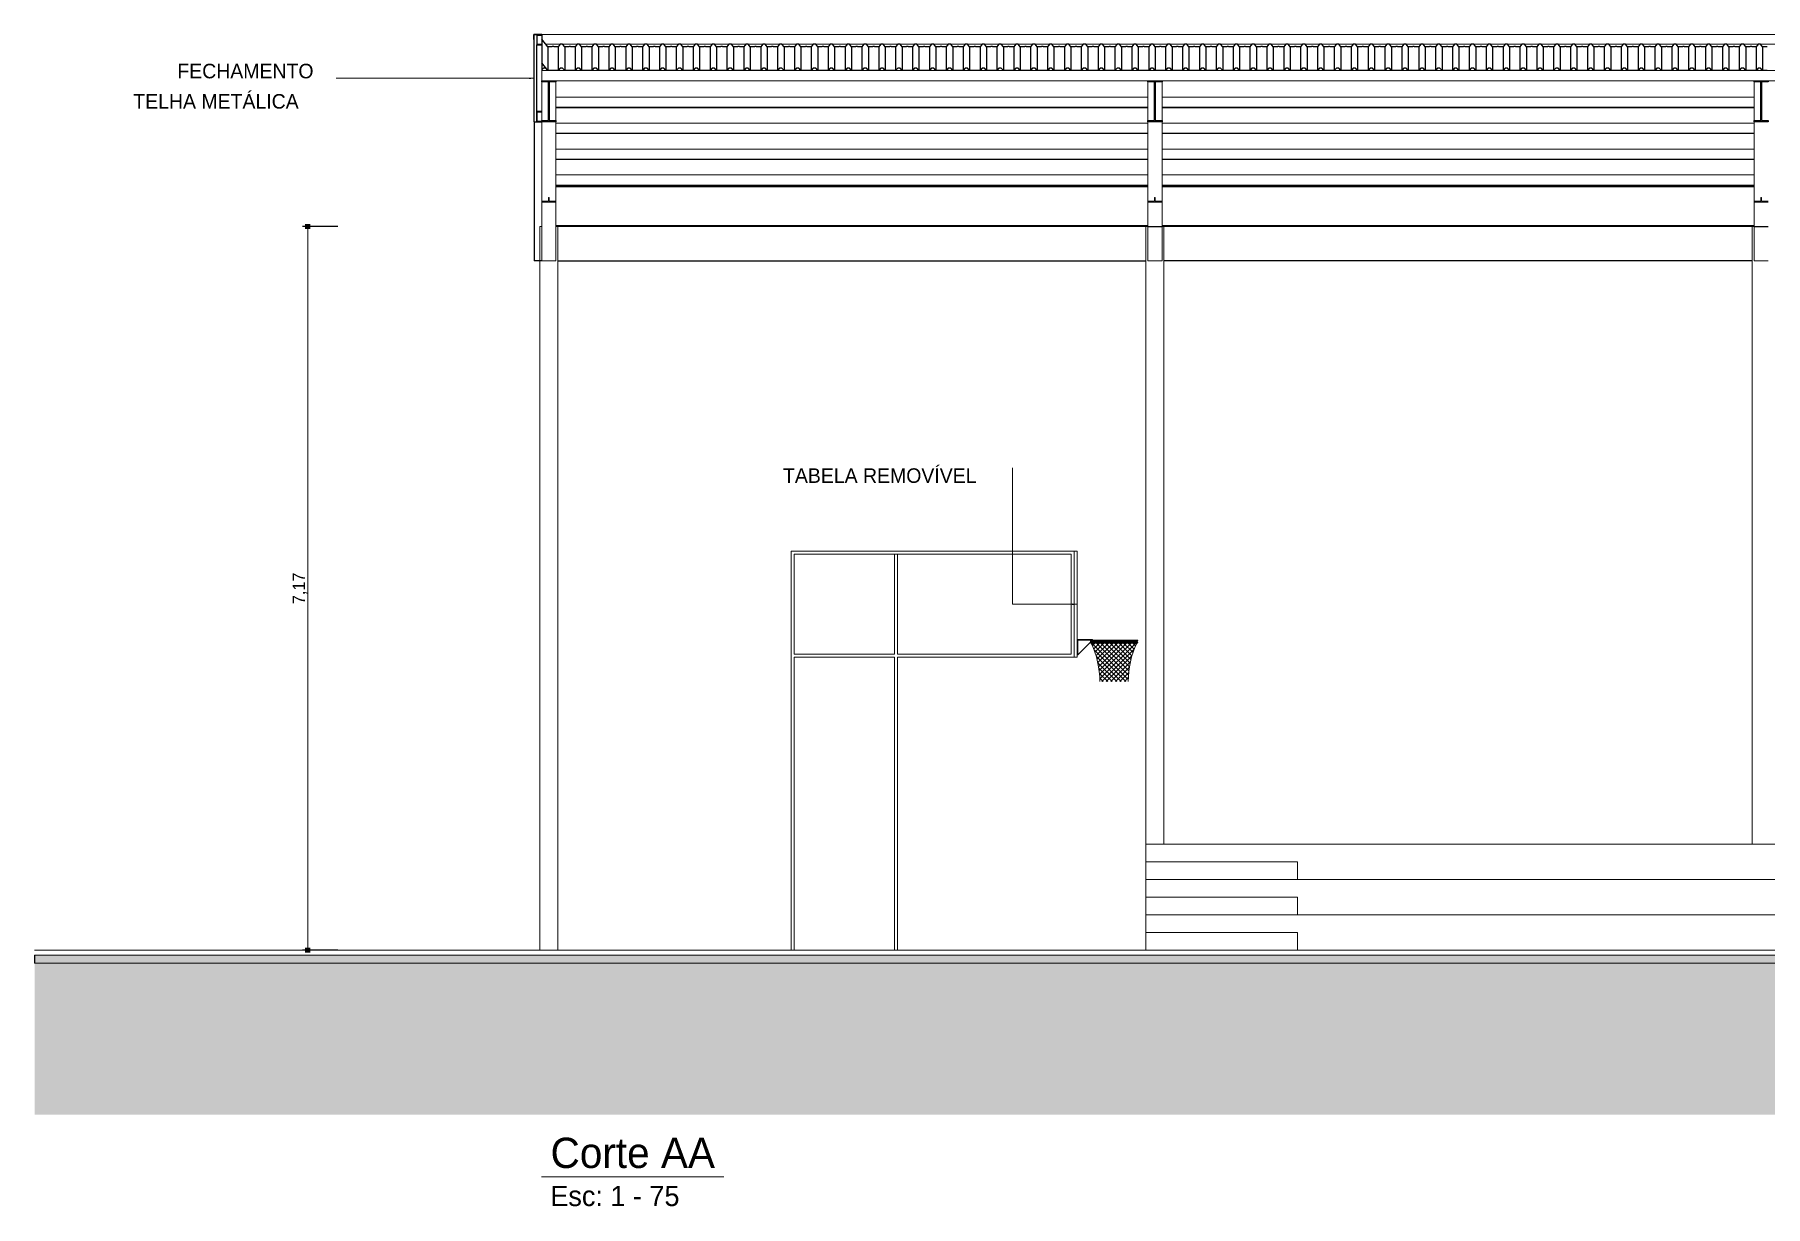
# Model space of a CAD drawing. Header units: millimetres. Extents: x 3006 to 6000, y 1661 to 3774.
# Drawn here: x 3897.6 to 3914.73, y 1768.92 to 1780.53 of the extents above; entities that cross this region are included whole.
import ezdxf

# ---------------------------------------------------------------- set-up
doc = ezdxf.new("R2010")
doc.units = ezdxf.units.MM
doc.header["$LTSCALE"] = 10
doc.linetypes.add('TT3', pattern=[0.25, 0.125, -0.125])
for name, color, linetype, lineweight in [('.10', 200, 'Continuous', 9), ('.10 ultra fina', 240, 'Continuous', 5), ('.15', 150, 'Continuous', 15), ('.25', 70, 'Continuous', 25), ('COTAS', 230, 'Continuous', 15), ('MARCAÇÕES', 230, 'Continuous', 15)]:
    doc.layers.add(name, color=color, linetype=linetype, lineweight=lineweight)
for name, color, linetype in [('.20 hachura', 185, 'Continuous'), ('ARQ-COB-VIS', 213, 'Continuous'), ('ARQ-HTC-CON', 251, 'Continuous'), ('ARQ-PRJ', 8, 'TT3'), ('ARQ-STR-MET-PRJ', 8, 'TT3'), ('Escrita', 34, 'Continuous')]:
    doc.layers.add(name, color=color, linetype=linetype)
doc.layers.add('Verde', color=7, linetype='Continuous', true_color=0x136734)
doc.styles.add('Texto Wilian', font='himalaya.ttf')
doc.dimstyles.new('Cota 1-75 Exter WMJ', dxfattribs={"dimtxt": 0.12, "dimasz": 0.05, "dimexe": 0.05, "dimexo": 0.1, "dimgap": 0.002, "dimtad": 1, "dimzin": 1, "dimtxsty": 'Texto Wilian', "dimblk": 'BOXFILLED', "dimcen": 2.5, "dimclrd": 230, "dimclre": 230, "dimclrt": 104, "dimazin": 0, "dimtfac": 1, "dimtix": 1, "dimtmove": 0, "dimatfit": 3, "dimfxl": 0.3, "dimfxlon": 1, "dimlwd": 20, "dimarcsym": 1})

# ---------------------------------------------------------------- blocks, each defined once
blk = doc.blocks.new('_BoxFilled')
at = {"color": 0, "linetype": 'ByBlock', "lineweight": -2}
blk.add_line((-0.5, 0), (-1, 0), dxfattribs=at)
at = {"color": 0, "linetype": 'ByBlock'}
blk.add_solid([(-0.5, 0.5), (0.5, 0.5), (-0.5, -0.5), (0.5, -0.5)], dxfattribs=at)
blk = doc.blocks.new('*D516')
at = {"layer": 'COTAS', "color": 230, "lineweight": -2, "transparency": 16777216}
for p, q in [((3900.598, 1778.626), (3900.248, 1778.626)), ((3900.598, 1771.461), (3900.248, 1771.461))]:
    blk.add_line(p, q, dxfattribs=at)
at = {"layer": 'COTAS', "color": 230, "linetype": 'Continuous', "lineweight": 20, "transparency": 16777216}
blk.add_line((3900.298, 1778.576), (3900.298, 1771.511), dxfattribs=at)
at = {"layer": 'Defpoints', "color": 0, "transparency": 16777216}
for p in [(3902.539, 1778.626), (3900.298, 1771.461), (3900.843, 1771.461)]:
    blk.add_point(p, dxfattribs=at)
at = {"layer": 'COTAS', "color": 230, "lineweight": 20, "transparency": 16777216, "xscale": 0.05, "yscale": 0.05, "zscale": 0.05}
for p, rotation in [((3900.298, 1778.626), 90), ((3900.298, 1771.461), 270)]:
    blk.add_blockref('_BoxFilled', p, dxfattribs=dict(at, rotation=rotation))
at = {"layer": 'COTAS', "color": 104, "transparency": 16777216, "insert": (3900.222, 1775.043), "char_height": 0.12, "attachment_point": 5, "rotation": 90, "style": 'Texto Wilian'}
blk.add_mtext('7,17', dxfattribs=at)

msp = doc.modelspace()

# ---------------------------------------------------------------- hatches: boundary and pattern name
at = {"layer": '.10 ultra fina', "lineweight": 5}
h = msp.add_hatch(dxfattribs=at)
h.set_pattern_fill('ANSI37', color=240, scale=0.01, style=0)
h.set_pattern_definition([(135, (4009.956184, 1702.465674), (0.02245064, 0.02245064), []), (45, (4009.956184, 1702.465674), (0.02245064, -0.02245064), [])])
h.paths.add_polyline_path([(3908.055, 1774.502), (3908.28, 1774.502), (3908.28, 1774.121), (3908.14, 1774.121, 0.110074)])
h.paths.add_polyline_path([(3908.28, 1774.502), (3908.505, 1774.502, 0.110074), (3908.42, 1774.121), (3908.28, 1774.121)])
at = {"layer": '.20 hachura', "true_color": 0xc2a3a3}
h = msp.add_hatch(dxfattribs=at)
h.set_pattern_fill('EARTH', color=253, scale=0.1)
h.set_pattern_definition([(0, (0, -0.45), (0.635, 0.635), [0.635, -0.635]), (0, (0, -0.2119), (0.635, 0.635), [0.635, -0.635]), (0, (0, 0.02625), (0.635, 0.635), [0.635, -0.635]), (90, (0.0794, 0.1056), (-0.635, 0.635), [0.635, -0.635]), (90, (0.3175, 0.1056), (-0.635, 0.635), [0.635, -0.635]), (90, (0.5556, 0.1056), (-0.635, 0.635), [0.635, -0.635])])
h.paths.add_polyline_path([(3960.071, 1769.831), (3960.071, 1771.781), (3957.677, 1771.781), (3956.141, 1771.781), (3956.141, 1773.211), (3954.965, 1773.211), (3954.965, 1773.466), (3954.655, 1773.466), (3954.655, 1773.116), (3953.831, 1773.116), (3953.831, 1772.766), (3953, 1772.766), (3953, 1772.416), (3952.163, 1772.416), (3952.163, 1772.066), (3951.313, 1772.066), (3951.313, 1771.716), (3950.445, 1771.716), (3950.445, 1771.331), (3947.715, 1771.331), (3947.715, 1771.651), (3938.95, 1771.651), (3938.95, 1771.331), (3897.595, 1771.331), (3897.595, 1769.831)])
at = {"layer": 'ARQ-HTC-CON'}
msp.add_hatch(color=256, dxfattribs=at).paths.add_polyline_path([(3897.595, 1771.411), (3897.595, 1771.331), (3938.95, 1771.331), (3938.95, 1771.411)])

# ---------------------------------------------------------------- linework, layer by layer
at = {"layer": '.10', "color": 200, "lineweight": 9}
for p, q in [((3897.595, 1771.461), (3938.82, 1771.461)), ((3897.595, 1771.411), (3938.87, 1771.411)), ((3897.595, 1771.331), (3938.95, 1771.331))]:
    msp.add_line(p, q, dxfattribs=at)
at = {"layer": '.10 ultra fina', "color": 240, "lineweight": 5}
for p, q in [((3938.753, 1780.527), (3902.617, 1780.527)), ((3938.713, 1780.432), (3902.655, 1780.432)), ((3908.045, 1774.511), (3907.92, 1774.386)), ((3908.045, 1774.531), (3908.045, 1774.511)), ((3908.05, 1774.521), (3908.51, 1774.521)), ((3908.05, 1774.512), (3908.51, 1774.512)), ((3908.05, 1774.502), (3908.51, 1774.502)), ((3908.595, 1772.511), (3932.774, 1772.511)), ((3908.595, 1772.511), (3908.595, 1771.461)), ((3908.595, 1772.336), (3910.095, 1772.336)), ((3910.095, 1772.336), (3910.095, 1772.161)), ((3908.595, 1772.161), (3932.774, 1772.161)), ((3908.595, 1771.986), (3910.095, 1771.986)), ((3910.095, 1771.986), (3910.095, 1771.811)), ((3908.595, 1771.811), (3932.774, 1771.811)), ((3908.595, 1771.636), (3910.095, 1771.636)), ((3910.095, 1771.636), (3910.095, 1771.461))]:
    msp.add_line(p, q, dxfattribs=at)
msp.add_lwpolyline([(3908.065, 1774.531), (3908.065, 1774.536), (3907.915, 1774.536), (3907.915, 1774.386), (3907.92, 1774.386), (3907.92, 1774.531), (3908.51, 1774.531)], dxfattribs=at)
at = {"layer": '.10 ultra fina', "color": 240, "lineweight": 5, "const_width": 0.002}
for points in [[(3908.05, 1774.512), (3908.05, 1774.521)], [(3908.107, 1774.512), (3908.107, 1774.521)], [(3908.165, 1774.512), (3908.165, 1774.521)], [(3908.222, 1774.512), (3908.222, 1774.521)], [(3908.28, 1774.512), (3908.28, 1774.521)], [(3908.337, 1774.512), (3908.337, 1774.521)], [(3908.395, 1774.512), (3908.395, 1774.521)], [(3908.509, 1774.512), (3908.509, 1774.521)]]:
    msp.add_lwpolyline(points, dxfattribs=at)
at = {"layer": '.10 ultra fina', "color": 240, "lineweight": 5}
for centre, radius, start, end in [((3908.05, 1774.526), 0.00476, 90, 270), ((3908.05, 1774.507), 0.00476, 90, 270), ((3907.241, 1774.121), 0.898, 0, 25.126), ((3909.318, 1774.121), 0.898, 154.874, 180), ((3908.51, 1774.526), 0.00476, 270, 90), ((3908.51, 1774.507), 0.00476, 270, 90)]:
    msp.add_arc(centre, radius, start, end, dxfattribs=at)
at = {"layer": '.15', "color": 150, "lineweight": 15}
for p, q in [((3902.615, 1780.17), (3938.615, 1780.17)), ((3902.615, 1780.069), (3902.615, 1780.17)), ((3902.615, 1780.069), (3938.615, 1780.069)), ((3902.615, 1779.675), (3902.615, 1780.058)), ((3902.755, 1779.675), (3902.755, 1780.058)), ((3908.615, 1780.058), (3908.615, 1779.675)), ((3908.755, 1780.058), (3908.755, 1779.675)), ((3914.615, 1779.675), (3914.615, 1780.058)), ((3902.755, 1779.908), (3908.615, 1779.908)), ((3902.755, 1779.808), (3908.615, 1779.808)), ((3902.755, 1779.803), (3908.615, 1779.803)), ((3914.615, 1779.908), (3908.755, 1779.908)), ((3914.615, 1779.808), (3908.755, 1779.808)), ((3914.615, 1779.803), (3908.755, 1779.803)), ((3902.615, 1779.664), (3902.615, 1778.286)), ((3902.755, 1779.664), (3902.755, 1778.286)), ((3902.755, 1779.651), (3908.615, 1779.651)), ((3908.615, 1779.664), (3908.615, 1778.286)), ((3908.755, 1779.664), (3908.755, 1778.286)), ((3914.615, 1779.651), (3908.755, 1779.651)), ((3914.615, 1779.664), (3914.615, 1778.286)), ((3902.755, 1779.551), (3908.615, 1779.551)), ((3902.755, 1779.546), (3908.615, 1779.546)), ((3914.615, 1779.551), (3908.755, 1779.551)), ((3914.615, 1779.546), (3908.755, 1779.546)), ((3902.755, 1779.394), (3908.615, 1779.394)), ((3902.755, 1779.294), (3908.615, 1779.294)), ((3902.755, 1779.289), (3908.615, 1779.289)), ((3914.615, 1779.394), (3908.755, 1779.394)), ((3914.615, 1779.294), (3908.755, 1779.294)), ((3914.615, 1779.289), (3908.755, 1779.289)), ((3902.755, 1779.137), (3908.615, 1779.137)), ((3914.615, 1779.137), (3908.755, 1779.137)), ((3902.755, 1779.037), (3908.615, 1779.037)), ((3902.755, 1779.032), (3908.615, 1779.032)), ((3902.755, 1779.029), (3908.615, 1779.029)), ((3902.755, 1779.018), (3908.615, 1779.018)), ((3914.615, 1779.037), (3908.755, 1779.037)), ((3914.615, 1779.032), (3908.755, 1779.032)), ((3914.615, 1779.029), (3908.755, 1779.029)), ((3914.615, 1779.018), (3908.755, 1779.018)), ((3902.615, 1778.866), (3902.755, 1778.866)), ((3908.615, 1778.866), (3908.755, 1778.866)), ((3914.615, 1778.866), (3914.755, 1778.866)), ((3902.595, 1778.626), (3902.595, 1771.461)), ((3902.595, 1778.626), (3902.615, 1778.626)), ((3902.755, 1778.637), (3908.615, 1778.637)), ((3902.755, 1778.626), (3908.615, 1778.626)), ((3902.774, 1778.626), (3902.774, 1771.461)), ((3908.595, 1778.626), (3908.595, 1772.511)), ((3914.615, 1778.637), (3908.755, 1778.637)), ((3914.615, 1778.626), (3908.755, 1778.626)), ((3908.774, 1778.626), (3908.774, 1772.511)), ((3914.595, 1778.626), (3914.595, 1772.511)), ((3902.615, 1778.286), (3902.755, 1778.286)), ((3908.615, 1778.286), (3908.755, 1778.286)), ((3914.615, 1778.286), (3914.755, 1778.286)), ((3905.085, 1775.411), (3905.085, 1771.461)), ((3907.885, 1775.411), (3905.085, 1775.411)), ((3905.115, 1775.381), (3905.115, 1774.391)), ((3907.855, 1775.381), (3905.115, 1775.381)), ((3906.105, 1775.381), (3906.105, 1774.391)), ((3906.135, 1775.381), (3906.135, 1774.391)), ((3907.855, 1775.381), (3907.855, 1774.391)), ((3907.885, 1775.411), (3907.885, 1774.361)), ((3906.105, 1774.391), (3905.115, 1774.391)), ((3906.105, 1774.361), (3905.115, 1774.361)), ((3905.115, 1774.361), (3905.115, 1771.461)), ((3906.105, 1774.361), (3906.105, 1771.461)), ((3907.855, 1774.391), (3906.135, 1774.391)), ((3907.885, 1774.361), (3906.135, 1774.361)), ((3906.135, 1774.361), (3906.135, 1771.461))]:
    msp.add_line(p, q, dxfattribs=at)
for points in [[(3902.755, 1778.877), (3902.688, 1778.877), (3902.688, 1778.915), (3902.681, 1778.915), (3902.681, 1778.877), (3902.615, 1778.877)], [(3908.755, 1778.877), (3908.688, 1778.877), (3908.688, 1778.915), (3908.681, 1778.915), (3908.681, 1778.877), (3908.615, 1778.877)], [(3914.755, 1778.877), (3914.688, 1778.877), (3914.688, 1778.915), (3914.681, 1778.915), (3914.681, 1778.877), (3914.615, 1778.877)]]:
    msp.add_lwpolyline(points, dxfattribs=at)
msp.add_lwpolyline([(3907.885, 1775.411), (3907.915, 1775.411), (3907.915, 1774.361), (3907.885, 1774.361)], close=True, dxfattribs=at)
at = {"layer": '.25', "color": 70, "lineweight": 25}
for p, q in [((3902.617, 1780.527), (3902.537, 1780.527)), ((3902.537, 1780.477), (3902.537, 1780.527)), ((3902.539, 1779.664), (3902.539, 1780.525)), ((3902.565, 1780.525), (3902.539, 1780.525)), ((3902.615, 1780.522), (3902.615, 1780.17)), ((3902.617, 1780.527), (3902.617, 1780.483)), ((3902.675, 1780.407), (3902.617, 1780.483)), ((3902.617, 1780.483), (3902.617, 1780.297)), ((3902.565, 1779.664), (3902.565, 1780.427)), ((3902.675, 1780.407), (3902.675, 1780.171)), ((3906.639, 1780.432), (3906.632, 1780.423)), ((3911.649, 1780.432), (3911.642, 1780.423)), ((3902.617, 1780.297), (3902.617, 1780.247)), ((3902.675, 1780.171), (3902.617, 1780.247)), ((3902.539, 1779.664), (3902.565, 1779.664)), ((3902.539, 1779.664), (3902.539, 1778.286)), ((3902.615, 1778.286), (3902.539, 1778.286))]:
    msp.add_line(p, q, dxfattribs=at)
for points in [[(3902.615, 1780.425), (3902.615, 1780.428), (3902.568, 1780.428), (3902.568, 1780.522), (3902.615, 1780.522), (3902.615, 1780.525), (3902.565, 1780.525), (3902.565, 1780.425)], [(3902.615, 1779.664), (3902.615, 1779.675), (3902.681, 1779.675), (3902.681, 1780.058), (3902.615, 1780.058), (3902.615, 1780.069), (3902.755, 1780.069), (3902.755, 1780.058), (3902.688, 1780.058), (3902.688, 1779.675), (3902.755, 1779.675), (3902.755, 1779.664)], [(3908.615, 1779.664), (3908.615, 1779.675), (3908.681, 1779.675), (3908.681, 1780.058), (3908.615, 1780.058), (3908.615, 1780.069), (3908.755, 1780.069), (3908.755, 1780.058), (3908.688, 1780.058), (3908.688, 1779.675), (3908.755, 1779.675), (3908.755, 1779.664)], [(3914.615, 1779.664), (3914.615, 1779.675), (3914.681, 1779.675), (3914.681, 1780.058), (3914.615, 1780.058), (3914.615, 1780.069), (3914.755, 1780.069), (3914.755, 1780.058), (3914.688, 1780.058), (3914.688, 1779.675), (3914.755, 1779.675), (3914.755, 1779.664)], [(3902.615, 1779.664), (3902.615, 1779.667), (3902.568, 1779.667), (3902.568, 1779.761), (3902.615, 1779.761), (3902.615, 1779.764), (3902.565, 1779.764), (3902.565, 1779.664)]]:
    msp.add_lwpolyline(points, close=True, dxfattribs=at)
for points in [[(3903.633, 1780.432), (3903.613, 1780.406), (3903.569, 1780.406), (3903.569, 1780.408), (3903.554, 1780.408), (3903.554, 1780.406), (3903.51, 1780.406), (3903.49, 1780.432), (3903.466, 1780.432), (3903.446, 1780.406), (3903.402, 1780.406), (3903.402, 1780.408), (3903.387, 1780.408), (3903.387, 1780.406), (3903.343, 1780.406), (3903.323, 1780.432), (3903.299, 1780.432), (3903.279, 1780.406), (3903.235, 1780.406), (3903.235, 1780.408), (3903.22, 1780.408), (3903.22, 1780.406), (3903.176, 1780.406), (3903.156, 1780.432), (3903.132, 1780.432), (3903.112, 1780.406), (3903.068, 1780.406), (3903.068, 1780.408), (3903.053, 1780.408), (3903.053, 1780.406), (3903.009, 1780.406), (3902.989, 1780.432), (3902.965, 1780.432), (3902.945, 1780.406), (3902.901, 1780.406), (3902.901, 1780.408), (3902.886, 1780.408), (3902.886, 1780.406), (3902.842, 1780.406), (3902.822, 1780.432), (3902.798, 1780.432), (3902.778, 1780.406), (3902.734, 1780.406), (3902.734, 1780.408), (3902.719, 1780.408), (3902.719, 1780.406), (3902.675, 1780.406)], [(3904.635, 1780.432), (3904.615, 1780.406), (3904.571, 1780.406), (3904.571, 1780.408), (3904.556, 1780.408), (3904.556, 1780.406), (3904.512, 1780.406), (3904.492, 1780.432), (3904.468, 1780.432), (3904.448, 1780.406), (3904.404, 1780.406), (3904.404, 1780.408), (3904.389, 1780.408), (3904.389, 1780.406), (3904.345, 1780.406), (3904.325, 1780.432), (3904.301, 1780.432), (3904.281, 1780.406), (3904.237, 1780.406), (3904.237, 1780.408), (3904.222, 1780.408), (3904.222, 1780.406), (3904.178, 1780.406), (3904.158, 1780.432), (3904.134, 1780.432), (3904.114, 1780.406), (3904.07, 1780.406), (3904.07, 1780.408), (3904.055, 1780.408), (3904.055, 1780.406), (3904.011, 1780.406), (3903.991, 1780.432), (3903.967, 1780.432), (3903.947, 1780.406), (3903.903, 1780.406), (3903.903, 1780.408), (3903.888, 1780.408), (3903.888, 1780.406), (3903.844, 1780.406), (3903.824, 1780.432), (3903.8, 1780.432), (3903.78, 1780.406), (3903.736, 1780.406), (3903.736, 1780.408), (3903.721, 1780.408), (3903.721, 1780.406), (3903.677, 1780.406), (3903.657, 1780.432), (3903.633, 1780.432), (3903.626, 1780.423)], [(3905.637, 1780.432), (3905.617, 1780.406), (3905.573, 1780.406), (3905.573, 1780.408), (3905.558, 1780.408), (3905.558, 1780.406), (3905.514, 1780.406), (3905.494, 1780.432), (3905.47, 1780.432), (3905.45, 1780.406), (3905.406, 1780.406), (3905.406, 1780.408), (3905.391, 1780.408), (3905.391, 1780.406), (3905.347, 1780.406), (3905.327, 1780.432), (3905.303, 1780.432), (3905.283, 1780.406), (3905.239, 1780.406), (3905.239, 1780.408), (3905.224, 1780.408), (3905.224, 1780.406), (3905.18, 1780.406), (3905.16, 1780.432), (3905.136, 1780.432), (3905.116, 1780.406), (3905.072, 1780.406), (3905.072, 1780.408), (3905.057, 1780.408), (3905.057, 1780.406), (3905.013, 1780.406), (3904.993, 1780.432), (3904.969, 1780.432), (3904.949, 1780.406), (3904.905, 1780.406), (3904.905, 1780.408), (3904.89, 1780.408), (3904.89, 1780.406), (3904.846, 1780.406), (3904.826, 1780.432), (3904.802, 1780.432), (3904.782, 1780.406), (3904.738, 1780.406), (3904.738, 1780.408), (3904.723, 1780.408), (3904.723, 1780.406), (3904.679, 1780.406), (3904.659, 1780.432), (3904.635, 1780.432), (3904.628, 1780.423)], [(3906.663, 1780.432), (3906.639, 1780.432), (3906.619, 1780.406), (3906.575, 1780.406), (3906.575, 1780.408), (3906.56, 1780.408), (3906.56, 1780.406), (3906.516, 1780.406), (3906.496, 1780.432), (3906.472, 1780.432), (3906.452, 1780.406), (3906.408, 1780.406), (3906.408, 1780.408), (3906.393, 1780.408), (3906.393, 1780.406), (3906.349, 1780.406), (3906.329, 1780.432), (3906.305, 1780.432), (3906.285, 1780.406), (3906.241, 1780.406), (3906.241, 1780.408), (3906.226, 1780.408), (3906.226, 1780.406), (3906.182, 1780.406), (3906.162, 1780.432), (3906.138, 1780.432), (3906.118, 1780.406), (3906.074, 1780.406), (3906.074, 1780.408), (3906.059, 1780.408), (3906.059, 1780.406), (3906.015, 1780.406), (3905.995, 1780.432), (3905.971, 1780.432), (3905.951, 1780.406), (3905.907, 1780.406), (3905.907, 1780.408), (3905.892, 1780.408), (3905.892, 1780.406), (3905.848, 1780.406), (3905.828, 1780.432), (3905.804, 1780.432), (3905.784, 1780.406), (3905.74, 1780.406), (3905.74, 1780.408), (3905.725, 1780.408), (3905.725, 1780.406), (3905.681, 1780.406), (3905.661, 1780.432), (3905.637, 1780.432), (3905.63, 1780.423)], [(3907.641, 1780.432), (3907.621, 1780.406), (3907.577, 1780.406), (3907.577, 1780.408), (3907.562, 1780.408), (3907.562, 1780.406), (3907.518, 1780.406), (3907.498, 1780.432), (3907.474, 1780.432), (3907.454, 1780.406), (3907.41, 1780.406), (3907.41, 1780.408), (3907.395, 1780.408), (3907.395, 1780.406), (3907.351, 1780.406), (3907.331, 1780.432), (3907.307, 1780.432), (3907.287, 1780.406), (3907.243, 1780.406), (3907.243, 1780.408), (3907.228, 1780.408), (3907.228, 1780.406), (3907.184, 1780.406), (3907.164, 1780.432), (3907.14, 1780.432), (3907.12, 1780.406), (3907.076, 1780.406), (3907.076, 1780.408), (3907.061, 1780.408), (3907.061, 1780.406), (3907.017, 1780.406), (3906.997, 1780.432), (3906.973, 1780.432), (3906.953, 1780.406), (3906.909, 1780.406), (3906.909, 1780.408), (3906.894, 1780.408), (3906.894, 1780.406), (3906.85, 1780.406), (3906.83, 1780.432), (3906.806, 1780.432), (3906.786, 1780.406), (3906.742, 1780.406), (3906.742, 1780.408), (3906.727, 1780.408), (3906.727, 1780.406), (3906.683, 1780.406), (3906.663, 1780.432)], [(3908.643, 1780.432), (3908.623, 1780.406), (3908.579, 1780.406), (3908.579, 1780.408), (3908.564, 1780.408), (3908.564, 1780.406), (3908.52, 1780.406), (3908.5, 1780.432), (3908.476, 1780.432), (3908.456, 1780.406), (3908.412, 1780.406), (3908.412, 1780.408), (3908.397, 1780.408), (3908.397, 1780.406), (3908.353, 1780.406), (3908.333, 1780.432), (3908.309, 1780.432), (3908.289, 1780.406), (3908.245, 1780.406), (3908.245, 1780.408), (3908.23, 1780.408), (3908.23, 1780.406), (3908.186, 1780.406), (3908.166, 1780.432), (3908.142, 1780.432), (3908.122, 1780.406), (3908.078, 1780.406), (3908.078, 1780.408), (3908.063, 1780.408), (3908.063, 1780.406), (3908.019, 1780.406), (3907.999, 1780.432), (3907.975, 1780.432), (3907.955, 1780.406), (3907.911, 1780.406), (3907.911, 1780.408), (3907.896, 1780.408), (3907.896, 1780.406), (3907.852, 1780.406), (3907.832, 1780.432), (3907.808, 1780.432), (3907.788, 1780.406), (3907.744, 1780.406), (3907.744, 1780.408), (3907.729, 1780.408), (3907.729, 1780.406), (3907.685, 1780.406), (3907.665, 1780.432), (3907.641, 1780.432), (3907.634, 1780.423)], [(3909.645, 1780.432), (3909.625, 1780.406), (3909.581, 1780.406), (3909.581, 1780.408), (3909.566, 1780.408), (3909.566, 1780.406), (3909.522, 1780.406), (3909.502, 1780.432), (3909.478, 1780.432), (3909.458, 1780.406), (3909.414, 1780.406), (3909.414, 1780.408), (3909.399, 1780.408), (3909.399, 1780.406), (3909.355, 1780.406), (3909.335, 1780.432), (3909.311, 1780.432), (3909.291, 1780.406), (3909.247, 1780.406), (3909.247, 1780.408), (3909.232, 1780.408), (3909.232, 1780.406), (3909.188, 1780.406), (3909.168, 1780.432), (3909.144, 1780.432), (3909.124, 1780.406), (3909.08, 1780.406), (3909.08, 1780.408), (3909.065, 1780.408), (3909.065, 1780.406), (3909.021, 1780.406), (3909.001, 1780.432), (3908.977, 1780.432), (3908.957, 1780.406), (3908.913, 1780.406), (3908.913, 1780.408), (3908.898, 1780.408), (3908.898, 1780.406), (3908.854, 1780.406), (3908.834, 1780.432), (3908.81, 1780.432), (3908.79, 1780.406), (3908.746, 1780.406), (3908.746, 1780.408), (3908.731, 1780.408), (3908.731, 1780.406), (3908.687, 1780.406), (3908.667, 1780.432), (3908.643, 1780.432), (3908.636, 1780.423)], [(3910.647, 1780.432), (3910.627, 1780.406), (3910.583, 1780.406), (3910.583, 1780.408), (3910.568, 1780.408), (3910.568, 1780.406), (3910.524, 1780.406), (3910.504, 1780.432), (3910.48, 1780.432), (3910.46, 1780.406), (3910.416, 1780.406), (3910.416, 1780.408), (3910.401, 1780.408), (3910.401, 1780.406), (3910.357, 1780.406), (3910.337, 1780.432), (3910.313, 1780.432), (3910.293, 1780.406), (3910.249, 1780.406), (3910.249, 1780.408), (3910.234, 1780.408), (3910.234, 1780.406), (3910.19, 1780.406), (3910.17, 1780.432), (3910.146, 1780.432), (3910.126, 1780.406), (3910.082, 1780.406), (3910.082, 1780.408), (3910.067, 1780.408), (3910.067, 1780.406), (3910.023, 1780.406), (3910.003, 1780.432), (3909.979, 1780.432), (3909.959, 1780.406), (3909.915, 1780.406), (3909.915, 1780.408), (3909.9, 1780.408), (3909.9, 1780.406), (3909.856, 1780.406), (3909.836, 1780.432), (3909.812, 1780.432), (3909.792, 1780.406), (3909.748, 1780.406), (3909.748, 1780.408), (3909.733, 1780.408), (3909.733, 1780.406), (3909.689, 1780.406), (3909.669, 1780.432), (3909.645, 1780.432), (3909.638, 1780.423)], [(3911.673, 1780.432), (3911.649, 1780.432), (3911.629, 1780.406), (3911.585, 1780.406), (3911.585, 1780.408), (3911.57, 1780.408), (3911.57, 1780.406), (3911.526, 1780.406), (3911.506, 1780.432), (3911.482, 1780.432), (3911.462, 1780.406), (3911.418, 1780.406), (3911.418, 1780.408), (3911.403, 1780.408), (3911.403, 1780.406), (3911.359, 1780.406), (3911.339, 1780.432), (3911.315, 1780.432), (3911.295, 1780.406), (3911.251, 1780.406), (3911.251, 1780.408), (3911.236, 1780.408), (3911.236, 1780.406), (3911.192, 1780.406), (3911.172, 1780.432), (3911.148, 1780.432), (3911.128, 1780.406), (3911.084, 1780.406), (3911.084, 1780.408), (3911.069, 1780.408), (3911.069, 1780.406), (3911.025, 1780.406), (3911.005, 1780.432), (3910.981, 1780.432), (3910.961, 1780.406), (3910.917, 1780.406), (3910.917, 1780.408), (3910.902, 1780.408), (3910.902, 1780.406), (3910.858, 1780.406), (3910.838, 1780.432), (3910.814, 1780.432), (3910.794, 1780.406), (3910.75, 1780.406), (3910.75, 1780.408), (3910.735, 1780.408), (3910.735, 1780.406), (3910.691, 1780.406), (3910.671, 1780.432), (3910.647, 1780.432), (3910.64, 1780.423)], [(3912.651, 1780.432), (3912.631, 1780.406), (3912.587, 1780.406), (3912.587, 1780.408), (3912.572, 1780.408), (3912.572, 1780.406), (3912.528, 1780.406), (3912.508, 1780.432), (3912.484, 1780.432), (3912.464, 1780.406), (3912.42, 1780.406), (3912.42, 1780.408), (3912.405, 1780.408), (3912.405, 1780.406), (3912.361, 1780.406), (3912.341, 1780.432), (3912.317, 1780.432), (3912.297, 1780.406), (3912.253, 1780.406), (3912.253, 1780.408), (3912.238, 1780.408), (3912.238, 1780.406), (3912.194, 1780.406), (3912.174, 1780.432), (3912.15, 1780.432), (3912.13, 1780.406), (3912.086, 1780.406), (3912.086, 1780.408), (3912.071, 1780.408), (3912.071, 1780.406), (3912.027, 1780.406), (3912.007, 1780.432), (3911.983, 1780.432), (3911.963, 1780.406), (3911.919, 1780.406), (3911.919, 1780.408), (3911.904, 1780.408), (3911.904, 1780.406), (3911.86, 1780.406), (3911.84, 1780.432), (3911.816, 1780.432), (3911.796, 1780.406), (3911.752, 1780.406), (3911.752, 1780.408), (3911.737, 1780.408), (3911.737, 1780.406), (3911.693, 1780.406), (3911.673, 1780.432)], [(3913.653, 1780.432), (3913.633, 1780.406), (3913.589, 1780.406), (3913.589, 1780.408), (3913.574, 1780.408), (3913.574, 1780.406), (3913.53, 1780.406), (3913.51, 1780.432), (3913.486, 1780.432), (3913.466, 1780.406), (3913.422, 1780.406), (3913.422, 1780.408), (3913.407, 1780.408), (3913.407, 1780.406), (3913.363, 1780.406), (3913.343, 1780.432), (3913.319, 1780.432), (3913.299, 1780.406), (3913.255, 1780.406), (3913.255, 1780.408), (3913.24, 1780.408), (3913.24, 1780.406), (3913.196, 1780.406), (3913.176, 1780.432), (3913.152, 1780.432), (3913.132, 1780.406), (3913.088, 1780.406), (3913.088, 1780.408), (3913.073, 1780.408), (3913.073, 1780.406), (3913.029, 1780.406), (3913.009, 1780.432), (3912.985, 1780.432), (3912.965, 1780.406), (3912.921, 1780.406), (3912.921, 1780.408), (3912.906, 1780.408), (3912.906, 1780.406), (3912.862, 1780.406), (3912.842, 1780.432), (3912.818, 1780.432), (3912.798, 1780.406), (3912.754, 1780.406), (3912.754, 1780.408), (3912.739, 1780.408), (3912.739, 1780.406), (3912.695, 1780.406), (3912.675, 1780.432), (3912.651, 1780.432), (3912.644, 1780.423)], [(3914.655, 1780.432), (3914.635, 1780.406), (3914.591, 1780.406), (3914.591, 1780.408), (3914.576, 1780.408), (3914.576, 1780.406), (3914.532, 1780.406), (3914.512, 1780.432), (3914.488, 1780.432), (3914.468, 1780.406), (3914.424, 1780.406), (3914.424, 1780.408), (3914.409, 1780.408), (3914.409, 1780.406), (3914.365, 1780.406), (3914.345, 1780.432), (3914.321, 1780.432), (3914.301, 1780.406), (3914.257, 1780.406), (3914.257, 1780.408), (3914.242, 1780.408), (3914.242, 1780.406), (3914.198, 1780.406), (3914.178, 1780.432), (3914.154, 1780.432), (3914.134, 1780.406), (3914.09, 1780.406), (3914.09, 1780.408), (3914.075, 1780.408), (3914.075, 1780.406), (3914.031, 1780.406), (3914.011, 1780.432), (3913.987, 1780.432), (3913.967, 1780.406), (3913.923, 1780.406), (3913.923, 1780.408), (3913.908, 1780.408), (3913.908, 1780.406), (3913.864, 1780.406), (3913.844, 1780.432), (3913.82, 1780.432), (3913.8, 1780.406), (3913.756, 1780.406), (3913.756, 1780.408), (3913.741, 1780.408), (3913.741, 1780.406), (3913.697, 1780.406), (3913.677, 1780.432), (3913.653, 1780.432), (3913.646, 1780.423)], [(3914.743, 1780.406), (3914.699, 1780.406), (3914.679, 1780.432), (3914.655, 1780.432), (3914.648, 1780.423)], [(3903.633, 1780.196), (3903.613, 1780.17), (3903.569, 1780.17), (3903.569, 1780.172), (3903.554, 1780.172), (3903.554, 1780.17), (3903.51, 1780.17), (3903.49, 1780.196), (3903.466, 1780.196), (3903.446, 1780.17), (3903.402, 1780.17), (3903.402, 1780.172), (3903.387, 1780.172), (3903.387, 1780.17), (3903.343, 1780.17), (3903.323, 1780.196), (3903.299, 1780.196), (3903.279, 1780.17), (3903.235, 1780.17), (3903.235, 1780.172), (3903.22, 1780.172), (3903.22, 1780.17), (3903.176, 1780.17), (3903.156, 1780.196), (3903.132, 1780.196), (3903.112, 1780.17), (3903.068, 1780.17), (3903.068, 1780.172), (3903.053, 1780.172), (3903.053, 1780.17), (3903.009, 1780.17), (3902.989, 1780.196), (3902.965, 1780.196), (3902.945, 1780.17), (3902.901, 1780.17), (3902.901, 1780.172), (3902.886, 1780.172), (3902.886, 1780.17), (3902.842, 1780.17), (3902.822, 1780.196), (3902.798, 1780.196), (3902.778, 1780.17), (3902.734, 1780.17), (3902.734, 1780.172), (3902.719, 1780.172), (3902.719, 1780.17), (3902.675, 1780.17), (3902.655, 1780.196), (3902.631, 1780.196), (3902.624, 1780.186)], [(3904.635, 1780.196), (3904.615, 1780.17), (3904.571, 1780.17), (3904.571, 1780.172), (3904.556, 1780.172), (3904.556, 1780.17), (3904.512, 1780.17), (3904.492, 1780.196), (3904.468, 1780.196), (3904.448, 1780.17), (3904.404, 1780.17), (3904.404, 1780.172), (3904.389, 1780.172), (3904.389, 1780.17), (3904.345, 1780.17), (3904.325, 1780.196), (3904.301, 1780.196), (3904.281, 1780.17), (3904.237, 1780.17), (3904.237, 1780.172), (3904.222, 1780.172), (3904.222, 1780.17), (3904.178, 1780.17), (3904.158, 1780.196), (3904.134, 1780.196), (3904.114, 1780.17), (3904.07, 1780.17), (3904.07, 1780.172), (3904.055, 1780.172), (3904.055, 1780.17), (3904.011, 1780.17), (3903.991, 1780.196), (3903.967, 1780.196), (3903.947, 1780.17), (3903.903, 1780.17), (3903.903, 1780.172), (3903.888, 1780.172), (3903.888, 1780.17), (3903.844, 1780.17), (3903.824, 1780.196), (3903.8, 1780.196), (3903.78, 1780.17), (3903.736, 1780.17), (3903.736, 1780.172), (3903.721, 1780.172), (3903.721, 1780.17), (3903.677, 1780.17), (3903.657, 1780.196), (3903.633, 1780.196), (3903.626, 1780.186)], [(3905.637, 1780.196), (3905.617, 1780.17), (3905.573, 1780.17), (3905.573, 1780.172), (3905.558, 1780.172), (3905.558, 1780.17), (3905.514, 1780.17), (3905.494, 1780.196), (3905.47, 1780.196), (3905.45, 1780.17), (3905.406, 1780.17), (3905.406, 1780.172), (3905.391, 1780.172), (3905.391, 1780.17), (3905.347, 1780.17), (3905.327, 1780.196), (3905.303, 1780.196), (3905.283, 1780.17), (3905.239, 1780.17), (3905.239, 1780.172), (3905.224, 1780.172), (3905.224, 1780.17), (3905.18, 1780.17), (3905.16, 1780.196), (3905.136, 1780.196), (3905.116, 1780.17), (3905.072, 1780.17), (3905.072, 1780.172), (3905.057, 1780.172), (3905.057, 1780.17), (3905.013, 1780.17), (3904.993, 1780.196), (3904.969, 1780.196), (3904.949, 1780.17), (3904.905, 1780.17), (3904.905, 1780.172), (3904.89, 1780.172), (3904.89, 1780.17), (3904.846, 1780.17), (3904.826, 1780.196), (3904.802, 1780.196), (3904.782, 1780.17), (3904.738, 1780.17), (3904.738, 1780.172), (3904.723, 1780.172), (3904.723, 1780.17), (3904.679, 1780.17), (3904.659, 1780.196), (3904.635, 1780.196), (3904.628, 1780.186)], [(3906.639, 1780.196), (3906.619, 1780.17), (3906.575, 1780.17), (3906.575, 1780.172), (3906.56, 1780.172), (3906.56, 1780.17), (3906.516, 1780.17), (3906.496, 1780.196), (3906.472, 1780.196), (3906.452, 1780.17), (3906.408, 1780.17), (3906.408, 1780.172), (3906.393, 1780.172), (3906.393, 1780.17), (3906.349, 1780.17), (3906.329, 1780.196), (3906.305, 1780.196), (3906.285, 1780.17), (3906.241, 1780.17), (3906.241, 1780.172), (3906.226, 1780.172), (3906.226, 1780.17), (3906.182, 1780.17), (3906.162, 1780.196), (3906.138, 1780.196), (3906.118, 1780.17), (3906.074, 1780.17), (3906.074, 1780.172), (3906.059, 1780.172), (3906.059, 1780.17), (3906.015, 1780.17), (3905.995, 1780.196), (3905.971, 1780.196), (3905.951, 1780.17), (3905.907, 1780.17), (3905.907, 1780.172), (3905.892, 1780.172), (3905.892, 1780.17), (3905.848, 1780.17), (3905.828, 1780.196), (3905.804, 1780.196), (3905.784, 1780.17), (3905.74, 1780.17), (3905.74, 1780.172), (3905.725, 1780.172), (3905.725, 1780.17), (3905.681, 1780.17), (3905.661, 1780.196), (3905.637, 1780.196), (3905.63, 1780.186)], [(3907.641, 1780.196), (3907.621, 1780.17), (3907.577, 1780.17), (3907.577, 1780.172), (3907.562, 1780.172), (3907.562, 1780.17), (3907.518, 1780.17), (3907.498, 1780.196), (3907.474, 1780.196), (3907.454, 1780.17), (3907.41, 1780.17), (3907.41, 1780.172), (3907.395, 1780.172), (3907.395, 1780.17), (3907.351, 1780.17), (3907.331, 1780.196), (3907.307, 1780.196), (3907.287, 1780.17), (3907.243, 1780.17), (3907.243, 1780.172), (3907.228, 1780.172), (3907.228, 1780.17), (3907.184, 1780.17), (3907.164, 1780.196), (3907.14, 1780.196), (3907.12, 1780.17), (3907.076, 1780.17), (3907.076, 1780.172), (3907.061, 1780.172), (3907.061, 1780.17), (3907.017, 1780.17), (3906.997, 1780.196), (3906.973, 1780.196), (3906.953, 1780.17), (3906.909, 1780.17), (3906.909, 1780.172), (3906.894, 1780.172), (3906.894, 1780.17), (3906.85, 1780.17), (3906.83, 1780.196), (3906.806, 1780.196), (3906.786, 1780.17), (3906.742, 1780.17), (3906.742, 1780.172), (3906.727, 1780.172), (3906.727, 1780.17), (3906.683, 1780.17), (3906.663, 1780.196), (3906.639, 1780.196), (3906.632, 1780.186)], [(3908.643, 1780.196), (3908.623, 1780.17), (3908.579, 1780.17), (3908.579, 1780.172), (3908.564, 1780.172), (3908.564, 1780.17), (3908.52, 1780.17), (3908.5, 1780.196), (3908.476, 1780.196), (3908.456, 1780.17), (3908.412, 1780.17), (3908.412, 1780.172), (3908.397, 1780.172), (3908.397, 1780.17), (3908.353, 1780.17), (3908.333, 1780.196), (3908.309, 1780.196), (3908.289, 1780.17), (3908.245, 1780.17), (3908.245, 1780.172), (3908.23, 1780.172), (3908.23, 1780.17), (3908.186, 1780.17), (3908.166, 1780.196), (3908.142, 1780.196), (3908.122, 1780.17), (3908.078, 1780.17), (3908.078, 1780.172), (3908.063, 1780.172), (3908.063, 1780.17), (3908.019, 1780.17), (3907.999, 1780.196), (3907.975, 1780.196), (3907.955, 1780.17), (3907.911, 1780.17), (3907.911, 1780.172), (3907.896, 1780.172), (3907.896, 1780.17), (3907.852, 1780.17), (3907.832, 1780.196), (3907.808, 1780.196), (3907.788, 1780.17), (3907.744, 1780.17), (3907.744, 1780.172), (3907.729, 1780.172), (3907.729, 1780.17), (3907.685, 1780.17), (3907.665, 1780.196), (3907.641, 1780.196), (3907.634, 1780.186)], [(3909.645, 1780.196), (3909.625, 1780.17), (3909.581, 1780.17), (3909.581, 1780.172), (3909.566, 1780.172), (3909.566, 1780.17), (3909.522, 1780.17), (3909.502, 1780.196), (3909.478, 1780.196), (3909.458, 1780.17), (3909.414, 1780.17), (3909.414, 1780.172), (3909.399, 1780.172), (3909.399, 1780.17), (3909.355, 1780.17), (3909.335, 1780.196), (3909.311, 1780.196), (3909.291, 1780.17), (3909.247, 1780.17), (3909.247, 1780.172), (3909.232, 1780.172), (3909.232, 1780.17), (3909.188, 1780.17), (3909.168, 1780.196), (3909.144, 1780.196), (3909.124, 1780.17), (3909.08, 1780.17), (3909.08, 1780.172), (3909.065, 1780.172), (3909.065, 1780.17), (3909.021, 1780.17), (3909.001, 1780.196), (3908.977, 1780.196), (3908.957, 1780.17), (3908.913, 1780.17), (3908.913, 1780.172), (3908.898, 1780.172), (3908.898, 1780.17), (3908.854, 1780.17), (3908.834, 1780.196), (3908.81, 1780.196), (3908.79, 1780.17), (3908.746, 1780.17), (3908.746, 1780.172), (3908.731, 1780.172), (3908.731, 1780.17), (3908.687, 1780.17), (3908.667, 1780.196), (3908.643, 1780.196), (3908.636, 1780.186)], [(3910.647, 1780.196), (3910.627, 1780.17), (3910.583, 1780.17), (3910.583, 1780.172), (3910.568, 1780.172), (3910.568, 1780.17), (3910.524, 1780.17), (3910.504, 1780.196), (3910.48, 1780.196), (3910.46, 1780.17), (3910.416, 1780.17), (3910.416, 1780.172), (3910.401, 1780.172), (3910.401, 1780.17), (3910.357, 1780.17), (3910.337, 1780.196), (3910.313, 1780.196), (3910.293, 1780.17), (3910.249, 1780.17), (3910.249, 1780.172), (3910.234, 1780.172), (3910.234, 1780.17), (3910.19, 1780.17), (3910.17, 1780.196), (3910.146, 1780.196), (3910.126, 1780.17), (3910.082, 1780.17), (3910.082, 1780.172), (3910.067, 1780.172), (3910.067, 1780.17), (3910.023, 1780.17), (3910.003, 1780.196), (3909.979, 1780.196), (3909.959, 1780.17), (3909.915, 1780.17), (3909.915, 1780.172), (3909.9, 1780.172), (3909.9, 1780.17), (3909.856, 1780.17), (3909.836, 1780.196), (3909.812, 1780.196), (3909.792, 1780.17), (3909.748, 1780.17), (3909.748, 1780.172), (3909.733, 1780.172), (3909.733, 1780.17), (3909.689, 1780.17), (3909.669, 1780.196), (3909.645, 1780.196), (3909.638, 1780.186)], [(3911.649, 1780.196), (3911.629, 1780.17), (3911.585, 1780.17), (3911.585, 1780.172), (3911.57, 1780.172), (3911.57, 1780.17), (3911.526, 1780.17), (3911.506, 1780.196), (3911.482, 1780.196), (3911.462, 1780.17), (3911.418, 1780.17), (3911.418, 1780.172), (3911.403, 1780.172), (3911.403, 1780.17), (3911.359, 1780.17), (3911.339, 1780.196), (3911.315, 1780.196), (3911.295, 1780.17), (3911.251, 1780.17), (3911.251, 1780.172), (3911.236, 1780.172), (3911.236, 1780.17), (3911.192, 1780.17), (3911.172, 1780.196), (3911.148, 1780.196), (3911.128, 1780.17), (3911.084, 1780.17), (3911.084, 1780.172), (3911.069, 1780.172), (3911.069, 1780.17), (3911.025, 1780.17), (3911.005, 1780.196), (3910.981, 1780.196), (3910.961, 1780.17), (3910.917, 1780.17), (3910.917, 1780.172), (3910.902, 1780.172), (3910.902, 1780.17), (3910.858, 1780.17), (3910.838, 1780.196), (3910.814, 1780.196), (3910.794, 1780.17), (3910.75, 1780.17), (3910.75, 1780.172), (3910.735, 1780.172), (3910.735, 1780.17), (3910.691, 1780.17), (3910.671, 1780.196), (3910.647, 1780.196), (3910.64, 1780.186)], [(3912.651, 1780.196), (3912.631, 1780.17), (3912.587, 1780.17), (3912.587, 1780.172), (3912.572, 1780.172), (3912.572, 1780.17), (3912.528, 1780.17), (3912.508, 1780.196), (3912.484, 1780.196), (3912.464, 1780.17), (3912.42, 1780.17), (3912.42, 1780.172), (3912.405, 1780.172), (3912.405, 1780.17), (3912.361, 1780.17), (3912.341, 1780.196), (3912.317, 1780.196), (3912.297, 1780.17), (3912.253, 1780.17), (3912.253, 1780.172), (3912.238, 1780.172), (3912.238, 1780.17), (3912.194, 1780.17), (3912.174, 1780.196), (3912.15, 1780.196), (3912.13, 1780.17), (3912.086, 1780.17), (3912.086, 1780.172), (3912.071, 1780.172), (3912.071, 1780.17), (3912.027, 1780.17), (3912.007, 1780.196), (3911.983, 1780.196), (3911.963, 1780.17), (3911.919, 1780.17), (3911.919, 1780.172), (3911.904, 1780.172), (3911.904, 1780.17), (3911.86, 1780.17), (3911.84, 1780.196), (3911.816, 1780.196), (3911.796, 1780.17), (3911.752, 1780.17), (3911.752, 1780.172), (3911.737, 1780.172), (3911.737, 1780.17), (3911.693, 1780.17), (3911.673, 1780.196), (3911.649, 1780.196), (3911.642, 1780.186)], [(3913.653, 1780.196), (3913.633, 1780.17), (3913.589, 1780.17), (3913.589, 1780.172), (3913.574, 1780.172), (3913.574, 1780.17), (3913.53, 1780.17), (3913.51, 1780.196), (3913.486, 1780.196), (3913.466, 1780.17), (3913.422, 1780.17), (3913.422, 1780.172), (3913.407, 1780.172), (3913.407, 1780.17), (3913.363, 1780.17), (3913.343, 1780.196), (3913.319, 1780.196), (3913.299, 1780.17), (3913.255, 1780.17), (3913.255, 1780.172), (3913.24, 1780.172), (3913.24, 1780.17), (3913.196, 1780.17), (3913.176, 1780.196), (3913.152, 1780.196), (3913.132, 1780.17), (3913.088, 1780.17), (3913.088, 1780.172), (3913.073, 1780.172), (3913.073, 1780.17), (3913.029, 1780.17), (3913.009, 1780.196), (3912.985, 1780.196), (3912.965, 1780.17), (3912.921, 1780.17), (3912.921, 1780.172), (3912.906, 1780.172), (3912.906, 1780.17), (3912.862, 1780.17), (3912.842, 1780.196), (3912.818, 1780.196), (3912.798, 1780.17), (3912.754, 1780.17), (3912.754, 1780.172), (3912.739, 1780.172), (3912.739, 1780.17), (3912.695, 1780.17), (3912.675, 1780.196), (3912.651, 1780.196), (3912.644, 1780.186)], [(3914.655, 1780.196), (3914.635, 1780.17), (3914.591, 1780.17), (3914.591, 1780.172), (3914.576, 1780.172), (3914.576, 1780.17), (3914.532, 1780.17), (3914.512, 1780.196), (3914.488, 1780.196), (3914.468, 1780.17), (3914.424, 1780.17), (3914.424, 1780.172), (3914.409, 1780.172), (3914.409, 1780.17), (3914.365, 1780.17), (3914.345, 1780.196), (3914.321, 1780.196), (3914.301, 1780.17), (3914.257, 1780.17), (3914.257, 1780.172), (3914.242, 1780.172), (3914.242, 1780.17), (3914.198, 1780.17), (3914.178, 1780.196), (3914.154, 1780.196), (3914.134, 1780.17), (3914.09, 1780.17), (3914.09, 1780.172), (3914.075, 1780.172), (3914.075, 1780.17), (3914.031, 1780.17), (3914.011, 1780.196), (3913.987, 1780.196), (3913.967, 1780.17), (3913.923, 1780.17), (3913.923, 1780.172), (3913.908, 1780.172), (3913.908, 1780.17), (3913.864, 1780.17), (3913.844, 1780.196), (3913.82, 1780.196), (3913.8, 1780.17), (3913.756, 1780.17), (3913.756, 1780.172), (3913.741, 1780.172), (3913.741, 1780.17), (3913.697, 1780.17), (3913.677, 1780.196), (3913.653, 1780.196), (3913.646, 1780.186)], [(3914.743, 1780.17), (3914.699, 1780.17), (3914.679, 1780.196), (3914.655, 1780.196), (3914.648, 1780.186)]]:
    msp.add_lwpolyline(points, dxfattribs=at)
at = {"layer": 'ARQ-COB-VIS', "color": 8}
for p, q in [((3902.778, 1780.406), (3902.778, 1780.17)), ((3902.842, 1780.406), (3902.842, 1780.17)), ((3902.945, 1780.406), (3902.945, 1780.17)), ((3903.009, 1780.406), (3903.009, 1780.17)), ((3903.112, 1780.406), (3903.112, 1780.17)), ((3903.176, 1780.406), (3903.176, 1780.17)), ((3903.279, 1780.406), (3903.279, 1780.17)), ((3903.343, 1780.406), (3903.343, 1780.17)), ((3903.446, 1780.406), (3903.446, 1780.17)), ((3903.51, 1780.406), (3903.51, 1780.17)), ((3903.613, 1780.406), (3903.613, 1780.17)), ((3903.677, 1780.406), (3903.677, 1780.17)), ((3903.78, 1780.406), (3903.78, 1780.17)), ((3903.844, 1780.406), (3903.844, 1780.17)), ((3903.947, 1780.406), (3903.947, 1780.17)), ((3904.011, 1780.406), (3904.011, 1780.17)), ((3904.114, 1780.406), (3904.114, 1780.17)), ((3904.178, 1780.406), (3904.178, 1780.17)), ((3904.281, 1780.406), (3904.281, 1780.17)), ((3904.345, 1780.406), (3904.345, 1780.17)), ((3904.448, 1780.406), (3904.448, 1780.17)), ((3904.512, 1780.406), (3904.512, 1780.17)), ((3904.615, 1780.406), (3904.615, 1780.17)), ((3904.679, 1780.406), (3904.679, 1780.17)), ((3904.782, 1780.406), (3904.782, 1780.17)), ((3904.846, 1780.406), (3904.846, 1780.17)), ((3904.949, 1780.406), (3904.949, 1780.17)), ((3905.013, 1780.406), (3905.013, 1780.17)), ((3905.116, 1780.406), (3905.116, 1780.17)), ((3905.18, 1780.406), (3905.18, 1780.17)), ((3905.283, 1780.406), (3905.283, 1780.17)), ((3905.347, 1780.406), (3905.347, 1780.17)), ((3905.45, 1780.406), (3905.45, 1780.17)), ((3905.514, 1780.406), (3905.514, 1780.17)), ((3905.617, 1780.406), (3905.617, 1780.17)), ((3905.681, 1780.406), (3905.681, 1780.17)), ((3905.784, 1780.406), (3905.784, 1780.17)), ((3905.848, 1780.406), (3905.848, 1780.17)), ((3905.951, 1780.406), (3905.951, 1780.17)), ((3906.015, 1780.406), (3906.015, 1780.17)), ((3906.118, 1780.406), (3906.118, 1780.17)), ((3906.182, 1780.406), (3906.182, 1780.17)), ((3906.285, 1780.406), (3906.285, 1780.17)), ((3906.349, 1780.406), (3906.349, 1780.17)), ((3906.452, 1780.406), (3906.452, 1780.17)), ((3906.516, 1780.406), (3906.516, 1780.17)), ((3906.619, 1780.406), (3906.619, 1780.17)), ((3906.683, 1780.406), (3906.683, 1780.17)), ((3906.786, 1780.406), (3906.786, 1780.17)), ((3906.85, 1780.406), (3906.85, 1780.17)), ((3906.953, 1780.406), (3906.953, 1780.17)), ((3907.017, 1780.406), (3907.017, 1780.17)), ((3907.12, 1780.406), (3907.12, 1780.17)), ((3907.184, 1780.406), (3907.184, 1780.17)), ((3907.287, 1780.406), (3907.287, 1780.17)), ((3907.351, 1780.406), (3907.351, 1780.17)), ((3907.454, 1780.406), (3907.454, 1780.17)), ((3907.518, 1780.406), (3907.518, 1780.17)), ((3907.621, 1780.406), (3907.621, 1780.17)), ((3907.685, 1780.406), (3907.685, 1780.17)), ((3907.788, 1780.406), (3907.788, 1780.17)), ((3907.852, 1780.406), (3907.852, 1780.17)), ((3907.955, 1780.406), (3907.955, 1780.17)), ((3908.019, 1780.406), (3908.019, 1780.17)), ((3908.122, 1780.406), (3908.122, 1780.17)), ((3908.186, 1780.406), (3908.186, 1780.17)), ((3908.289, 1780.406), (3908.289, 1780.17)), ((3908.353, 1780.406), (3908.353, 1780.17)), ((3908.456, 1780.406), (3908.456, 1780.17)), ((3908.52, 1780.406), (3908.52, 1780.17)), ((3908.623, 1780.406), (3908.623, 1780.17)), ((3908.687, 1780.406), (3908.687, 1780.17)), ((3908.79, 1780.406), (3908.79, 1780.17)), ((3908.854, 1780.406), (3908.854, 1780.17)), ((3908.957, 1780.406), (3908.957, 1780.17)), ((3909.021, 1780.406), (3909.021, 1780.17)), ((3909.124, 1780.406), (3909.124, 1780.17)), ((3909.188, 1780.406), (3909.188, 1780.17)), ((3909.291, 1780.406), (3909.291, 1780.17)), ((3909.355, 1780.406), (3909.355, 1780.17)), ((3909.458, 1780.406), (3909.458, 1780.17)), ((3909.522, 1780.406), (3909.522, 1780.17)), ((3909.625, 1780.406), (3909.625, 1780.17)), ((3909.689, 1780.406), (3909.689, 1780.17)), ((3909.792, 1780.406), (3909.792, 1780.17)), ((3909.856, 1780.406), (3909.856, 1780.17)), ((3909.959, 1780.406), (3909.959, 1780.17)), ((3910.023, 1780.406), (3910.023, 1780.17)), ((3910.126, 1780.406), (3910.126, 1780.17)), ((3910.19, 1780.406), (3910.19, 1780.17)), ((3910.293, 1780.406), (3910.293, 1780.17)), ((3910.357, 1780.406), (3910.357, 1780.17)), ((3910.46, 1780.406), (3910.46, 1780.17)), ((3910.524, 1780.406), (3910.524, 1780.17)), ((3910.627, 1780.406), (3910.627, 1780.17)), ((3910.691, 1780.406), (3910.691, 1780.17)), ((3910.794, 1780.406), (3910.794, 1780.17)), ((3910.858, 1780.406), (3910.858, 1780.17)), ((3910.961, 1780.406), (3910.961, 1780.17)), ((3911.025, 1780.406), (3911.025, 1780.17)), ((3911.128, 1780.406), (3911.128, 1780.17)), ((3911.192, 1780.406), (3911.192, 1780.17)), ((3911.295, 1780.406), (3911.295, 1780.17)), ((3911.359, 1780.406), (3911.359, 1780.17)), ((3911.462, 1780.406), (3911.462, 1780.17)), ((3911.526, 1780.406), (3911.526, 1780.17)), ((3911.629, 1780.406), (3911.629, 1780.17)), ((3911.693, 1780.406), (3911.693, 1780.17)), ((3911.796, 1780.406), (3911.796, 1780.17)), ((3911.86, 1780.406), (3911.86, 1780.17)), ((3911.963, 1780.406), (3911.963, 1780.17)), ((3912.027, 1780.406), (3912.027, 1780.17)), ((3912.13, 1780.406), (3912.13, 1780.17)), ((3912.194, 1780.406), (3912.194, 1780.17)), ((3912.297, 1780.406), (3912.297, 1780.17)), ((3912.361, 1780.406), (3912.361, 1780.17)), ((3912.464, 1780.406), (3912.464, 1780.17)), ((3912.528, 1780.406), (3912.528, 1780.17)), ((3912.631, 1780.406), (3912.631, 1780.17)), ((3912.695, 1780.406), (3912.695, 1780.17)), ((3912.798, 1780.406), (3912.798, 1780.17)), ((3912.862, 1780.406), (3912.862, 1780.17)), ((3912.965, 1780.406), (3912.965, 1780.17)), ((3913.029, 1780.406), (3913.029, 1780.17)), ((3913.132, 1780.406), (3913.132, 1780.17)), ((3913.196, 1780.406), (3913.196, 1780.17)), ((3913.299, 1780.406), (3913.299, 1780.17)), ((3913.363, 1780.406), (3913.363, 1780.17)), ((3913.466, 1780.406), (3913.466, 1780.17)), ((3913.53, 1780.406), (3913.53, 1780.17)), ((3913.633, 1780.406), (3913.633, 1780.17)), ((3913.697, 1780.406), (3913.697, 1780.17)), ((3913.8, 1780.406), (3913.8, 1780.17)), ((3913.864, 1780.406), (3913.864, 1780.17)), ((3913.967, 1780.406), (3913.967, 1780.17)), ((3914.031, 1780.406), (3914.031, 1780.17)), ((3914.134, 1780.406), (3914.134, 1780.17)), ((3914.198, 1780.406), (3914.198, 1780.17)), ((3914.301, 1780.406), (3914.301, 1780.17)), ((3914.365, 1780.406), (3914.365, 1780.17)), ((3914.468, 1780.406), (3914.468, 1780.17)), ((3914.532, 1780.406), (3914.532, 1780.17)), ((3914.635, 1780.406), (3914.635, 1780.17)), ((3914.699, 1780.406), (3914.699, 1780.17)), ((3902.774, 1778.286), (3908.595, 1778.286)), ((3914.595, 1778.286), (3908.774, 1778.286))]:
    msp.add_line(p, q, dxfattribs=at)
at = {"layer": 'ARQ-HTC-CON'}
msp.add_line((3897.595, 1771.411), (3897.595, 1771.331), dxfattribs=at)
at = {"layer": 'ARQ-PRJ', "color": 8}
for q in [(3902.655, 1780.432), (3902.675, 1780.406)]:
    msp.add_line((3902.675, 1780.406), q, dxfattribs=at)
at = {"layer": 'ARQ-STR-MET-PRJ'}
for p, q in [((3908.615, 1778.626), (3908.755, 1778.626)), ((3914.615, 1778.626), (3914.755, 1778.626))]:
    msp.add_line(p, q, dxfattribs=at)
at = {"layer": 'Verde', "color": 106, "lineweight": 9}
msp.add_line((3902.614, 1769.218), (3904.418, 1769.218), dxfattribs=at)

# ---------------------------------------------------------------- texts
at = {"layer": 'Escrita', "style": 'Texto Wilian'}
for s, p in [('FECHAMENTO', (3899.008, 1780.094)), ('TELHA METÁLICA', (3898.572, 1779.794)), ('TABELA REMOVÍVEL', (3905.003, 1776.088))]:
    msp.add_text(s, height=0.144, dxfattribs=at).set_placement(p)
at = {"layer": 'Escrita', "attachment_point": 1, "style": 'Texto Wilian'}
for s, insert, char_height, width in [('{\\C50;Corte AA}', (3902.702, 1769.604), 0.3, 7.44131), ('{\\C50;Esc: 1 - 75}', (3902.7, 1769.127), 0.2, 3.14298)]:
    msp.add_mtext(s, dxfattribs=dict(at, insert=insert, char_height=char_height, width=width))

# ---------------------------------------------------------------- dimensions: what is measured, and where the dimension line sits
at = {"layer": 'COTAS'}
dim = msp.add_linear_dim(base=(3900.29834, 1771.46075), p1=(3902.53874, 1778.62582), p2=(3900.84339, 1771.46075), angle=90, dimstyle='Cota 1-75 Exter WMJ', override={"dimtmove": 1}, dxfattribs=at)
dim.commit()
dim.dimension.update_dxf_attribs({"geometry": '*D516', "text_midpoint": (3900.22161, 1775.04329)})

# ---------------------------------------------------------------- leaders
at = {"layer": 'MARCAÇÕES'}
for points in [[(3902.539, 1780.094), (3900.58, 1780.094)], [(3907.915, 1774.886), (3907.276, 1774.886), (3907.276, 1776.238)]]:
    msp.add_leader(points, dimstyle='Cota 1-75 Exter WMJ', override={"dimtmove": 1}, dxfattribs=at)

doc.saveas('drawing.dxf')
